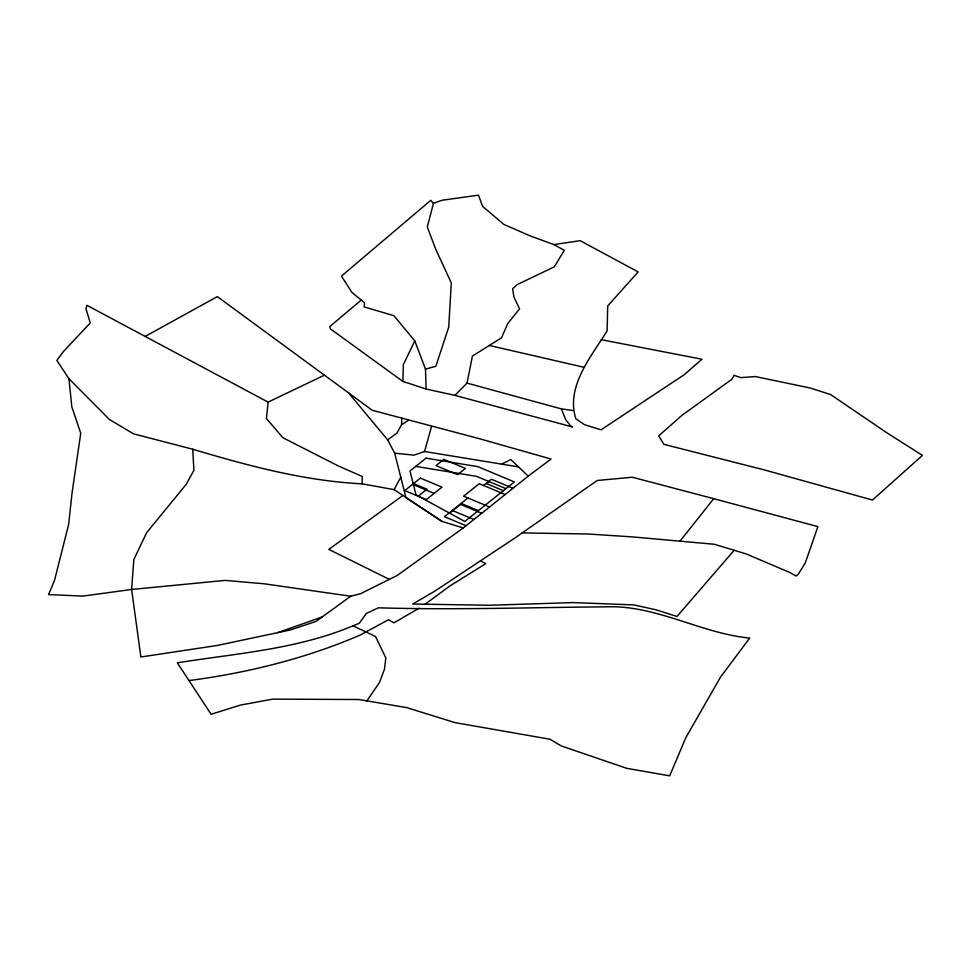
<?xml version="1.0" encoding="UTF-8"?>
<svg xmlns="http://www.w3.org/2000/svg" width="971" height="971" viewBox="0 0 971 971"><rect width="100%" height="100%" fill="white"/><g stroke="black" fill="none" stroke-linecap="round" stroke-linejoin="round"><path stroke-width="1.46" d="M601.328 339.704L701.997 359.246L684.324 374.636L601.049 429.813L584.639 424.752L575.9 418.829C565.425 386.749 591.315 356.442 607.118 330.905L607.712 305.926L638.153 271.916L580.148 240.662L553.956 244.607L529.984 235.832L503.852 224.41L482.599 206.374L478.497 195.159L442.048 200.257L433.467 203.303L427.289 226.959L435.724 249.207L451.284 282.889L448.76 327.033L435.858 366.285L425.48 369.114L426.111 389.031L454.877 395.367L572.55 426.985L570.56 425.893L565.717 419.666L561.347 408.888L467.039 383.108L454.877 395.367M145.14 336.427L217.334 296.616L372.306 410.296L480.572 439.026L551.055 459.028L528.248 476.118L463.24 527.993L441.902 521.366L394.08 489.639L362.098 483.837L362.28 476.47L337.981 465.789L282.804 437.666L266.418 418.489L268.105 402.128L324.411 375.158M426.111 389.031L402.88 381.409L403.353 364.586L414.787 340.894L393.923 315.696L364.174 306.897L364.501 302.782L351.89 292.344L341.452 276.104L430.784 200.305L433.467 203.303M441.902 521.366L405.878 497.468L394.712 453.202L387.66 439.875L396.933 433.115L401.521 424.813L401.885 417.979M467.039 383.108L472.44 356.029L501.522 337.835L507.699 323.622L519.582 308.802L513.938 297.065L512.639 288.715L517.045 284.673L554.307 266.843L564.309 250.312L553.956 244.607M394.712 453.202L413.998 455.144L424.533 451.503L431.525 426.56M400.768 477.21L394.08 489.639M366.88 700.88L379.43 682.637L384.455 669.213L385.827 657.937L375.534 636.527L353.031 625.797C297.223 649.344 236.487 653.386 177.329 662.805L211.12 714.28L240.359 705.116L272.705 699.132L358.845 699.521L406.825 707.628L455.035 722.63L549.987 739.234L561.287 745.946L626.805 768.34L669.674 775.841L685.744 737.814L720.676 676.848L749.697 638.081C700.467 633.31 656.093 604.812 606.062 606.839C530.19 607.433 454.343 610.104 378.459 607.81L366.395 613.381L359.197 623.321L353.031 625.797M680.173 540.968L713.709 498.681L817.898 526.622L805.153 563.216L798.344 574.079L796.05 576.009L789.726 572.465L746.396 553.992L714.268 544.258L632.182 536.878L588.329 534.026L522.264 532.885M734.161 550.29L676.981 616.464L655.838 609.764L633.772 604.897L573.266 602.59L489.578 605.273L412.687 604.011L434.413 591.412L515.455 537.643L597.214 480.487L632.315 477.234L713.709 498.681M361.224 300.075L329.812 326.572L330.419 328.902L402.88 381.409M418.38 496.096L427.022 489.19L413.112 483.376M467.925 497.977L444.463 516.693L466.068 525.724M483.558 485.5L491.387 479.261L512.991 488.292M449.646 513.186L461.601 503.646L478.375 510.649M489.202 481.628L486.629 483.679L503.403 490.683M425.164 604.217L449.585 586.132L485.755 563.653L480.402 560.898M402.88 495.489L328.817 549.404L389.371 579.371M463.24 527.993L397.151 575.5L360.496 593.73L350.774 596.23L316 621.44L290.123 630.021L217.346 645.448L140.88 656.991L131.619 589.47L133.828 559.575L146.621 532.691L186.153 484.395L193.897 470.352L192.744 449.233L133.476 433.819L109.371 419.46L68.917 378.666L56.864 360.423L63.394 351.575L90.267 322.93L85.97 308.79L86.941 305.319L268.105 402.128M401.521 424.813L408.172 420.407M419.156 608.198L393.862 622.848L388.534 619.692L359.901 635.192A451.891 260.896 0 0 1 291.846 659.418A451.042 260.41 0 0 1 191.651 680.222L188.957 680.525M501.606 464.114L510.758 459.55L528.248 476.118M322.19 616.949L277.645 632.667M561.347 408.888L573.218 410.515M350.774 596.23L264.185 583.789L225.163 580.391L131.619 589.47L82.778 596.109L48.55 594.568L54.485 580.512L68.686 524.255L71.988 493.45L80.739 433.272L71.818 406.776L68.917 378.666M362.098 483.837C304.214 480.924 248.127 465.74 192.744 449.233M424.533 451.503L518.49 466.881M415.746 466.383L476.482 476.324L505.976 488.644M489.323 345.47L584.19 367.329M505.175 494.53L479.237 483.692L463.604 496.169L489.53 507.008M412.554 484.347L434.171 493.377M460.096 504.216L481.713 513.246M452.28 510.455L473.897 519.485M387.66 439.875L348.516 392.842M414.787 340.894L425.48 369.114M734.149 375.34L731.649 379.43L681.982 415.345L658.678 435.87L663.909 444.342L764.347 469.915L872.468 500.041L922.45 455.375L887.458 433.2L830.606 394.566L810.13 387.987L755.402 376.566L740.691 377.622L734.149 375.34M426.051 458.154L409.98 470.984L415.989 494.785L464.806 521.476L514.387 481.932L477.744 466.614L426.051 458.154M420.37 478.108L404.737 490.586L426.342 499.616L441.987 487.139L420.37 478.108M443.832 459.392L436.015 465.631L457.632 474.661L465.449 468.423L443.832 459.392"/></g></svg>
